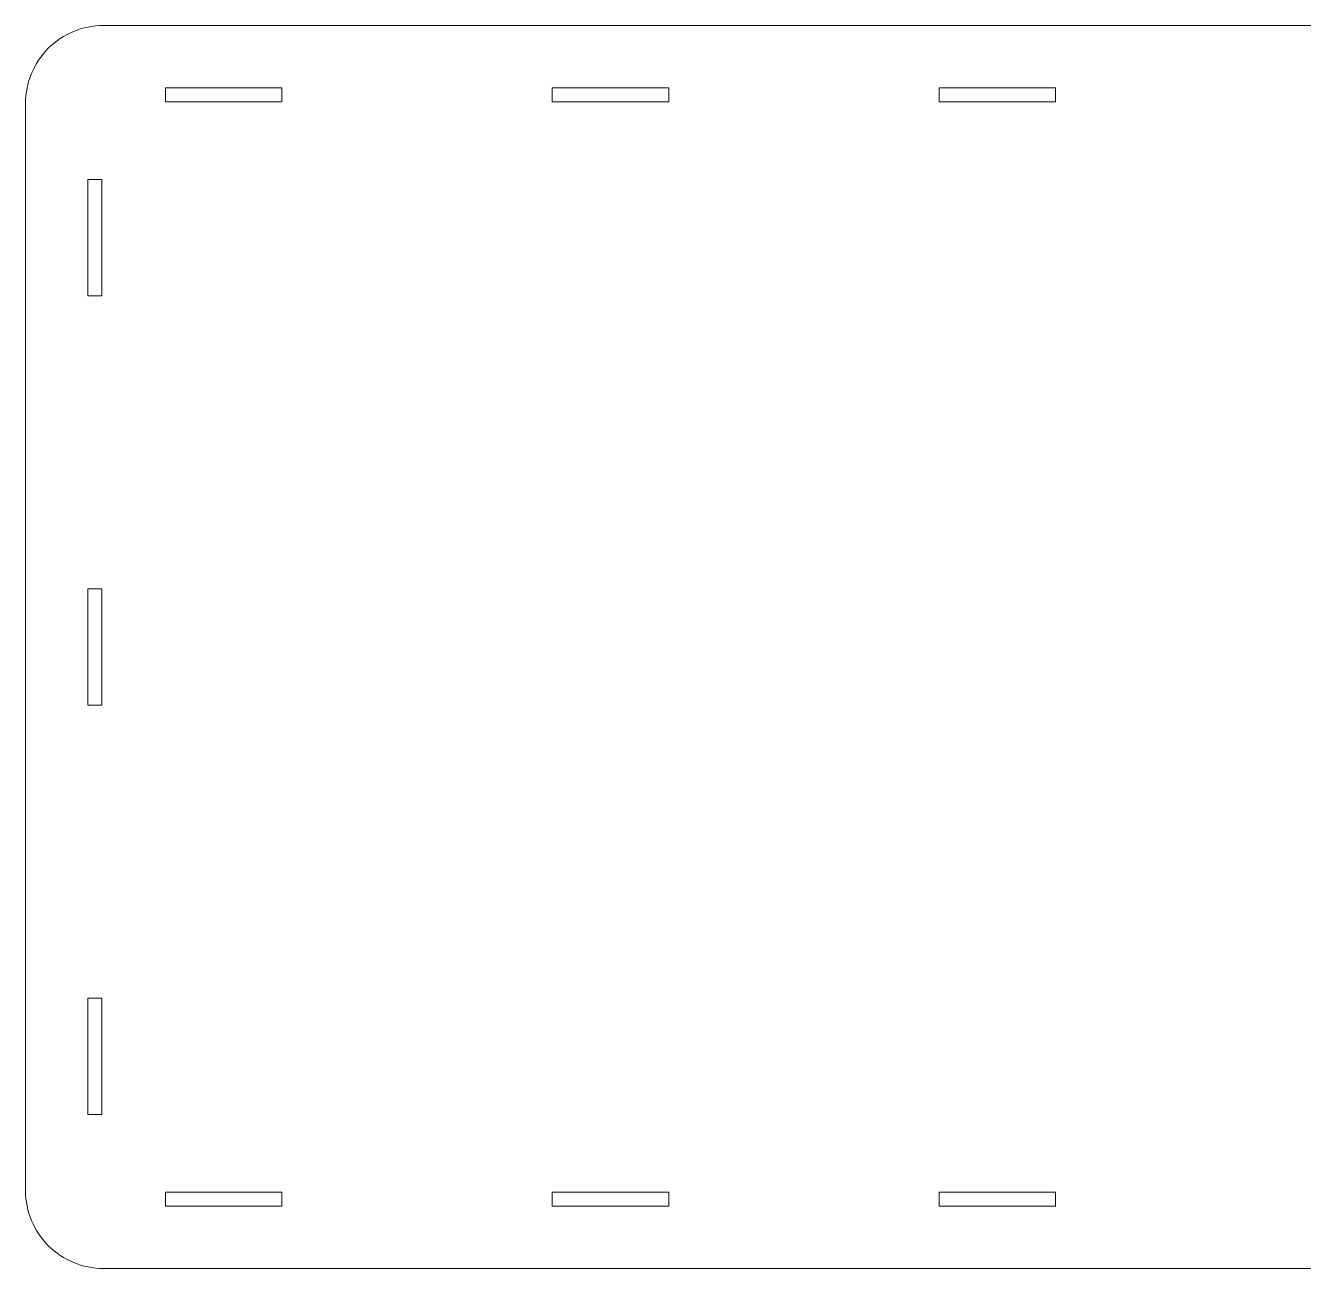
# Model space of a CAD drawing. Header units: millimetres. Extents: x -1195 to 1195, y -989 to 989.
# Drawn here: x -1195 to -372, y -989 to -189 of the extents above; entities that cross this region are included whole.
import ezdxf

# ---------------------------------------------------------------- set-up
doc = ezdxf.new("R2010")
doc.units = ezdxf.units.MM
doc.header["$MEASUREMENT"] = 0
doc.layers.add('Camada 1', color=7, linetype='Continuous')

msp = doc.modelspace()

# ---------------------------------------------------------------- linework, layer by layer
at = {"layer": 'Camada 1', "color": 250, "lineweight": 20}
for points, knots in [([(255.1477, -188.7262), (255.1477, -188.7262), (-1144.8523, -188.7262), (-1144.8523, -188.7262), (-1144.8523, -188.7262), (-1158.1131, -188.7262), (-1170.8308, -193.994), (-1180.2076, -203.3709), (-1180.2076, -203.3709), (-1189.5845, -212.7477), (-1194.8523, -225.4654), (-1194.8523, -238.7262), (-1194.8523, -238.7262), (-1194.8523, -238.7262), (-1194.8523, -938.7262), (-1194.8523, -938.7262), (-1194.8523, -938.7262), (-1194.8523, -951.987), (-1189.5845, -964.7047), (-1180.2076, -974.0815), (-1180.2076, -974.0815), (-1170.8308, -983.4584), (-1158.1131, -988.7262), (-1144.8523, -988.7262), (-1144.8523, -988.7262), (-1144.8523, -988.7262), (255.1477, -988.7262), (255.1477, -988.7262), (255.1477, -988.7262), (282.7618, -988.7262), (305.1476, -966.3406), (305.1477, -938.7262), (305.1477, -938.7262), (305.1477, -938.7262), (305.1477, -238.7262), (305.1477, -238.7262), (305.1477, -238.7262), (305.1477, -225.4654), (299.8799, -212.7477), (290.503, -203.3709), (290.503, -203.3709), (281.1262, -193.994), (268.4085, -188.7262), (255.1477, -188.7262)], [0, 0, 0, 0, 0.08333333, 0.08333333, 0.08333333, 0.08333333, 0.16666667, 0.16666667, 0.16666667, 0.16666667, 0.25, 0.25, 0.25, 0.25, 0.33333333, 0.33333333, 0.33333333, 0.33333333, 0.41666667, 0.41666667, 0.41666667, 0.41666667, 0.5, 0.5, 0.5, 0.5, 0.58333333, 0.58333333, 0.58333333, 0.58333333, 0.66666667, 0.66666667, 0.66666667, 0.66666667, 0.75, 0.75, 0.75, 0.75, 0.83333333, 0.83333333, 0.83333333, 0.83333333, 1, 1, 1, 1]), ([(-1029.8524, -228.7262), (-1029.8524, -228.7262), (-1029.8524, -237.7262), (-1029.8524, -237.7262), (-1029.8524, -237.7262), (-1029.8524, -237.7262), (-1104.8524, -237.7262), (-1104.8524, -237.7262), (-1104.8524, -237.7262), (-1104.8524, -237.7262), (-1104.8524, -228.7262), (-1104.8524, -228.7262), (-1104.8524, -228.7262), (-1104.8524, -228.7262), (-1029.8524, -228.7262), (-1029.8524, -228.7262)], [0, 0, 0, 0, 0.2, 0.2, 0.2, 0.2, 0.4, 0.4, 0.4, 0.4, 0.6, 0.6, 0.6, 0.6, 1, 1, 1, 1]), ([(-780.8523, -228.7262), (-780.8523, -228.7262), (-780.8523, -237.7262), (-780.8523, -237.7262), (-780.8523, -237.7262), (-780.8523, -237.7262), (-855.8523, -237.7262), (-855.8523, -237.7262), (-855.8523, -237.7262), (-855.8523, -237.7262), (-855.8523, -228.7262), (-855.8523, -228.7262), (-855.8523, -228.7262), (-855.8523, -228.7262), (-780.8523, -228.7262), (-780.8523, -228.7262)], [0, 0, 0, 0, 0.2, 0.2, 0.2, 0.2, 0.4, 0.4, 0.4, 0.4, 0.6, 0.6, 0.6, 0.6, 1, 1, 1, 1]), ([(-531.8523, -228.7262), (-531.8523, -228.7262), (-531.8523, -237.7262), (-531.8523, -237.7262), (-531.8523, -237.7262), (-531.8523, -237.7262), (-606.8523, -237.7262), (-606.8523, -237.7262), (-606.8523, -237.7262), (-606.8523, -237.7262), (-606.8523, -228.7262), (-606.8523, -228.7262), (-606.8523, -228.7262), (-606.8523, -228.7262), (-531.8523, -228.7262), (-531.8523, -228.7262)], [0, 0, 0, 0, 0.2, 0.2, 0.2, 0.2, 0.4, 0.4, 0.4, 0.4, 0.6, 0.6, 0.6, 0.6, 1, 1, 1, 1]), ([(-1145.8524, -287.7262), (-1145.8524, -287.7262), (-1145.8524, -362.7262), (-1145.8524, -362.7262), (-1145.8524, -362.7262), (-1145.8524, -362.7262), (-1154.8524, -362.7262), (-1154.8524, -362.7262), (-1154.8524, -362.7262), (-1154.8524, -362.7262), (-1154.8524, -287.7262), (-1154.8524, -287.7262), (-1154.8524, -287.7262), (-1154.8524, -287.7262), (-1145.8524, -287.7262), (-1145.8524, -287.7262)], [0, 0, 0, 0, 0.2, 0.2, 0.2, 0.2, 0.4, 0.4, 0.4, 0.4, 0.6, 0.6, 0.6, 0.6, 1, 1, 1, 1]), ([(-1145.8524, -551.2262), (-1145.8524, -551.2262), (-1145.8524, -626.2262), (-1145.8524, -626.2262), (-1145.8524, -626.2262), (-1145.8524, -626.2262), (-1154.8524, -626.2262), (-1154.8524, -626.2262), (-1154.8524, -626.2262), (-1154.8524, -626.2262), (-1154.8524, -551.2262), (-1154.8524, -551.2262), (-1154.8524, -551.2262), (-1154.8524, -551.2262), (-1145.8524, -551.2262), (-1145.8524, -551.2262)], [0, 0, 0, 0, 0.2, 0.2, 0.2, 0.2, 0.4, 0.4, 0.4, 0.4, 0.6, 0.6, 0.6, 0.6, 1, 1, 1, 1]), ([(-1145.8524, -814.7262), (-1145.8524, -814.7262), (-1145.8524, -889.7262), (-1145.8524, -889.7262), (-1145.8524, -889.7262), (-1145.8524, -889.7262), (-1154.8524, -889.7262), (-1154.8524, -889.7262), (-1154.8524, -889.7262), (-1154.8524, -889.7262), (-1154.8524, -814.7262), (-1154.8524, -814.7262), (-1154.8524, -814.7262), (-1154.8524, -814.7262), (-1145.8524, -814.7262), (-1145.8524, -814.7262)], [0, 0, 0, 0, 0.2, 0.2, 0.2, 0.2, 0.4, 0.4, 0.4, 0.4, 0.6, 0.6, 0.6, 0.6, 1, 1, 1, 1]), ([(-1104.8524, -939.7262), (-1104.8524, -939.7262), (-1029.8524, -939.7262), (-1029.8524, -939.7262), (-1029.8524, -939.7262), (-1029.8524, -939.7262), (-1029.8524, -948.7262), (-1029.8524, -948.7262), (-1029.8524, -948.7262), (-1029.8524, -948.7262), (-1104.8524, -948.7262), (-1104.8524, -948.7262), (-1104.8524, -948.7262), (-1104.8524, -948.7262), (-1104.8524, -939.7262), (-1104.8524, -939.7262)], [0, 0, 0, 0, 0.2, 0.2, 0.2, 0.2, 0.4, 0.4, 0.4, 0.4, 0.6, 0.6, 0.6, 0.6, 1, 1, 1, 1]), ([(-855.8523, -939.7262), (-855.8523, -939.7262), (-780.8523, -939.7262), (-780.8523, -939.7262), (-780.8523, -939.7262), (-780.8523, -939.7262), (-780.8523, -948.7262), (-780.8523, -948.7262), (-780.8523, -948.7262), (-780.8523, -948.7262), (-855.8523, -948.7262), (-855.8523, -948.7262), (-855.8523, -948.7262), (-855.8523, -948.7262), (-855.8523, -939.7262), (-855.8523, -939.7262)], [0, 0, 0, 0, 0.2, 0.2, 0.2, 0.2, 0.4, 0.4, 0.4, 0.4, 0.6, 0.6, 0.6, 0.6, 1, 1, 1, 1]), ([(-606.8523, -939.7262), (-606.8523, -939.7262), (-531.8523, -939.7262), (-531.8523, -939.7262), (-531.8523, -939.7262), (-531.8523, -939.7262), (-531.8523, -948.7262), (-531.8523, -948.7262), (-531.8523, -948.7262), (-531.8523, -948.7262), (-606.8523, -948.7262), (-606.8523, -948.7262), (-606.8523, -948.7262), (-606.8523, -948.7262), (-606.8523, -939.7262), (-606.8523, -939.7262)], [0, 0, 0, 0, 0.2, 0.2, 0.2, 0.2, 0.4, 0.4, 0.4, 0.4, 0.6, 0.6, 0.6, 0.6, 1, 1, 1, 1])]:
    msp.add_open_spline(points, degree=3, knots=knots, dxfattribs=at)

doc.saveas('drawing.dxf')
